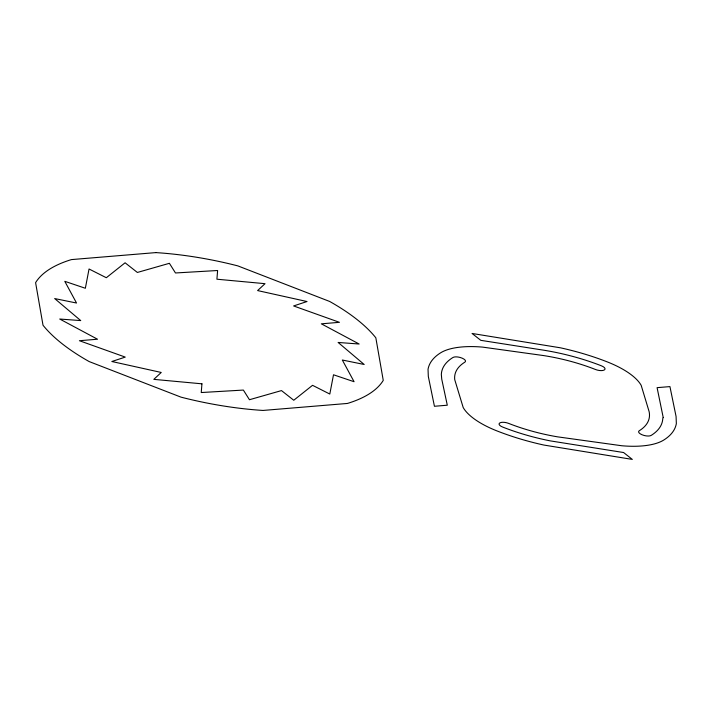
<?xml version="1.0" encoding="UTF-8"?>
<svg xmlns="http://www.w3.org/2000/svg" width="712" height="712" viewBox="0 0 712 712"><rect width="100%" height="100%" fill="white"/><g stroke="black" fill="none" stroke-linecap="round" stroke-linejoin="round"><path stroke-width="1.07" d="M201.941 383.821L201.238 392.535L243.37 390.069L249.458 399.726L281.48 390.585L293.762 400.251L312.541 385.317L329.807 394.048L333.501 374.779L354.078 381.721L342.321 360.014L364.179 364.482L338.129 342.454L359.133 344.012L321.343 323.827L339.437 322.322L293.593 305.946L307.014 301.532L257.611 290.576L265.033 283.679L216.911 279.211L217.614 270.507L175.481 272.972L169.394 263.307L137.371 272.456L125.09 262.79L106.319 277.725L89.044 268.994L85.351 288.262L64.783 281.32L76.531 303.027L54.673 298.559L80.723 320.587L59.719 319.029L97.508 339.215L79.415 340.719L125.259 357.095L111.846 361.509L161.241 372.465L153.819 379.363L201.941 383.821M663.219 417.526L662.765 418.647A113.119 43.833 12.8 0 1 651.151 435.415A6.613 2.563 12.8 0 1 642.117 434.783L641.815 434.649A6.613 2.563 12.8 0 1 639.269 430.733A99.538 38.573 12.8 0 0 649.13 411.652L641.183 385.352A66.136 25.632 12.8 0 0 607.114 361.829A126.976 49.208 12.8 0 0 560.362 347.794L472.065 333.465L480.796 340.336L540.364 349.672A113.119 43.833 12.8 0 1 601.471 365.843A6.613 2.563 12.8 0 1 604.185 370.017L604.016 370.107A6.613 2.563 12.8 0 1 595.526 369.51A99.538 38.573 12.8 0 0 543.674 355.582L482.629 347.118A66.136 25.632 12.8 0 0 440.595 352.841A126.976 49.208 12.8 0 0 428.037 369.341L428.312 376.408L434.436 406.276L447.296 405.208L441.743 379.167L441.342 374.503A113.119 43.833 12.8 0 1 452.966 357.477A6.613 2.563 12.8 0 1 461.999 358.109L462.302 358.243A6.613 2.563 12.8 0 1 464.856 362.159A99.538 38.573 12.8 0 0 454.737 379.665L463.192 407.513A66.136 25.632 12.8 0 0 497.27 431.036A126.976 49.208 12.8 0 0 544.021 445.08L632.309 459.4L623.587 452.529L550.323 440.888A113.119 43.833 12.8 0 1 502.645 427.049A6.613 2.563 12.8 0 1 499.931 422.875L500.109 422.786A6.613 2.563 12.8 0 1 508.599 423.382A99.538 38.573 12.8 0 0 557.594 436.848L621.754 445.748A66.136 25.632 12.8 0 0 663.789 440.025A126.976 49.208 12.8 0 0 676.347 423.524L676.071 416.458L669.939 386.598L657.087 387.657L663.219 417.526M155.839 252.6L71.422 259.595A181.871 70.479 12.8 0 0 35.6 282.655L43.014 325.224A181.871 70.479 12.8 0 0 89.187 361.58L181.026 397.154A181.871 70.479 12.8 0 0 263.013 410.441L347.438 403.446A181.871 70.479 12.8 0 0 383.252 380.386L375.838 337.817A181.871 70.479 12.8 0 0 329.665 301.461L237.826 265.887A181.871 70.479 12.8 0 0 155.839 252.6"/></g></svg>
